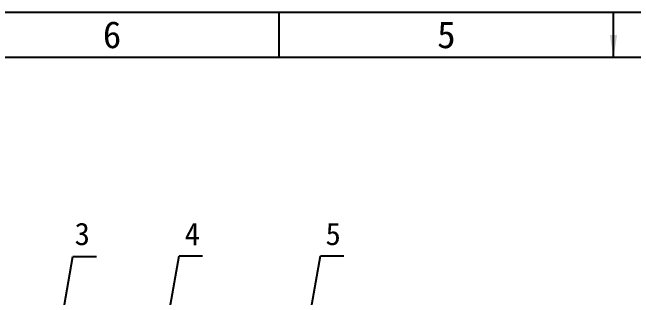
# Model space of a CAD drawing. Header units: millimetres. Extents: x 547 to 2149, y 622 to 1790.
# Drawn here: x 1606.4 to 1675.4, y 1758.5 to 1790.2 of the extents above; entities that cross this region are included whole.
import ezdxf

# ---------------------------------------------------------------- set-up
doc = ezdxf.new("R2010")
doc.units = ezdxf.units.MM
doc.layers.add('仅图框使用', color=7, linetype='Continuous')
doc.layers.add('英文数字标注', color=3, linetype='Continuous')
doc.styles.get("Standard").update_dxf_attribs({"font": 'txt', "bigfont": 'gbcbig.shx'})
doc.dimstyles.new('ISO-25', dxfattribs={"dimtxt": 2.5, "dimasz": 2.5, "dimexe": 1.25, "dimexo": 0.625, "dimtad": 1, "dimtxsty": 'Standard', "dimcen": 2.5, "dimadec": 0, "dimazin": 0, "dimtfac": 1, "dimtmove": 0, "dimatfit": 3, "dimfxl": 0, "dimarcsym": 0})

msp = doc.modelspace()

# ---------------------------------------------------------------- linework, layer by layer
at = {"layer": '仅图框使用'}
for p, q in [((1821.678, 1790.181), (1524.678, 1790.181)), ((1636.053, 1785.181), (1636.053, 1790.181)), ((1816.678, 1785.181), (1529.678, 1785.181))]:
    msp.add_line(p, q, dxfattribs=at)
at = {"layer": '英文数字标注'}
for p, q in [((1609.036, 1739.769), (1613.138, 1763.03)), ((1613.138, 1763.03), (1615.75, 1763.03)), ((1621.603, 1744.207), (1624.934, 1763.098)), ((1624.934, 1763.098), (1627.546, 1763.098)), ((1637.361, 1744.582), (1640.627, 1763.103)), ((1640.627, 1763.103), (1643.239, 1763.103))]:
    msp.add_line(p, q, dxfattribs=at)

# ---------------------------------------------------------------- texts
at = {"layer": '仅图框使用', "char_height": 3, "width": 37.125, "attachment_point": 5}
for s, insert in [('{\\fSimSun|b0|i0|c134|p2;6}', (1617.49, 1787.681)), ('{\\fSimSun|b0|i0|c134|p2;5}', (1654.615, 1787.681))]:
    msp.add_mtext(s, dxfattribs=dict(at, insert=insert))
at = {"layer": '英文数字标注', "char_height": 2.5, "width": 4.86703, "attachment_point": 4}
for s, insert in [('\\A1;{\\fSimSun|b0|i0|c134|p2;3}', (1613.333, 1765.533)), ('\\A1;{\\fSimSun|b0|i0|c134|p2;4}', (1625.554, 1765.533)), ('\\A1;{\\fSimSun|b0|i0|c134|p2;5}', (1641.197, 1765.533))]:
    msp.add_mtext(s, dxfattribs=dict(at, insert=insert))

# ---------------------------------------------------------------- leaders
at = {"layer": '仅图框使用'}
msp.add_leader([(1673.178, 1785.181), (1673.178, 1790.181)], dimstyle='ISO-25', override={"dimgap": 0.625, "dimtad": 0}, dxfattribs=at)

doc.saveas('drawing.dxf')
